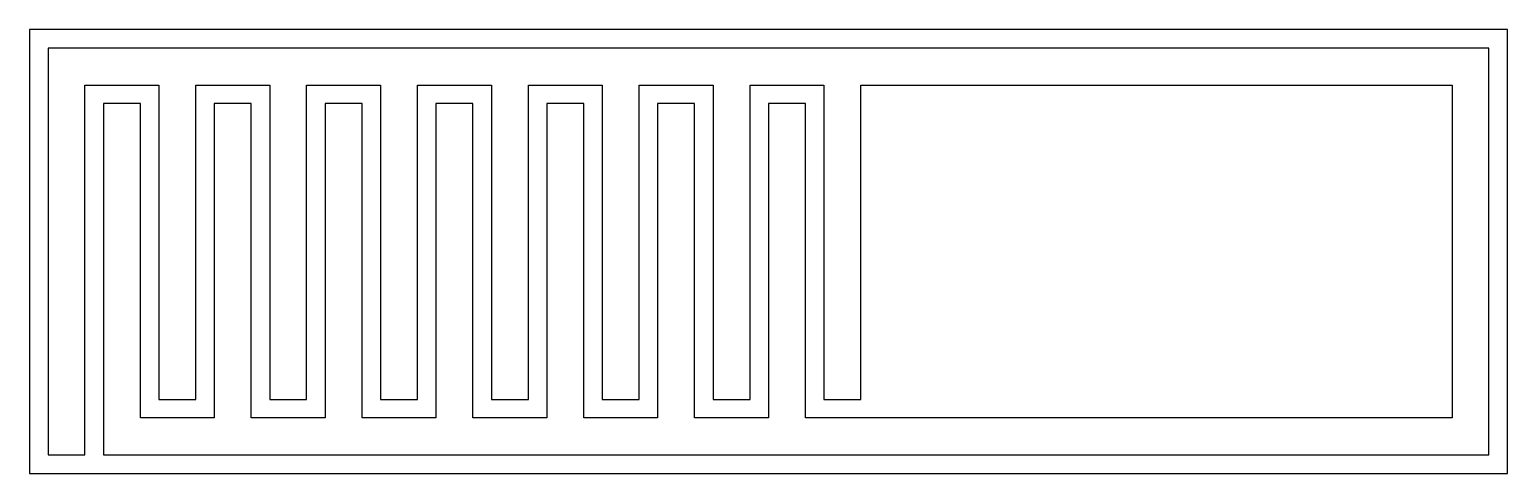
# Model space of a CAD drawing. Extents: x -20 to 20, y -6 to 6.
import ezdxf

# ---------------------------------------------------------------- set-up
doc = ezdxf.new("R2010")
doc.units = 0

msp = doc.modelspace()

# ---------------------------------------------------------------- linework, layer by layer
at = {"layer": 'COPPER (ANNEALED)'}
msp.add_lwpolyline([(-13.5, 4.5), (-13.5, -4), (-12.5, -4), (-12.5, 4.5), (-10.5, 4.5), (-10.5, -4), (-9.5, -4), (-9.5, 4.5), (-7.5, 4.5), (-7.5, -4), (-6.5, -4), (-6.5, 4.5), (-4.5, 4.5), (-4.5, -4), (-3.5, -4), (-3.5, 4.5), (-1.5, 4.5), (-1.5, -4), (-0.5, -4), (-0.5, 4.5), (1.5, 4.5), (1.5, -4), (2.5, -4), (2.5, 4.5), (18.5, 4.5), (18.5, -4.5), (1, -4.5), (1, 4), (0, 4), (0, -4.5), (-2, -4.5), (-2, 4), (-3, 4), (-3, -4.5), (-5, -4.5), (-5, 4), (-6, 4), (-6, -4.5), (-8, -4.5), (-8, 4), (-9, 4), (-9, -4.5), (-11, -4.5), (-11, 4), (-12, 4), (-12, -4.5), (-14, -4.5), (-14, 4), (-15, 4), (-15, -4.5), (-17, -4.5), (-17, 4), (-18, 4), (-18, -5.5), (19.5, -5.5), (19.5, 5.5), (-19.5, 5.5), (-19.5, -5.5), (-18.5, -5.5), (-18.5, 4.5), (-16.5, 4.5), (-16.5, -4), (-15.5, -4), (-15.5, 4.5)], close=True, dxfattribs=at)
at = {"layer": 'FR-4 (LOSSY)'}
msp.add_lwpolyline([(-20, -6), (20, -6), (20, 6), (-20, 6)], close=True, dxfattribs=at)

doc.saveas('drawing.dxf')
